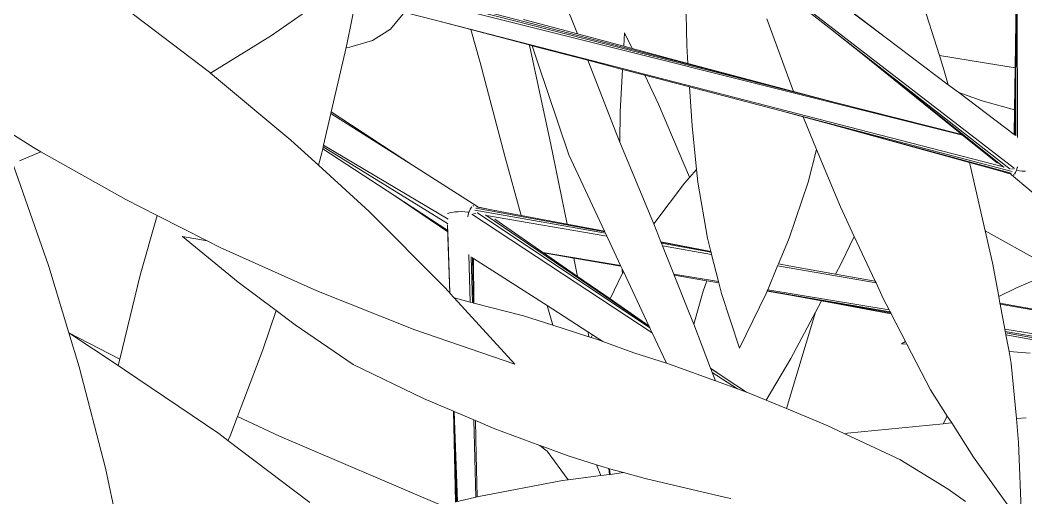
# Model space of a CAD drawing. Header units: millimetres. Extents: x 8 to 218431, y 13 to 56484.
# Drawn here: x 41507.2 to 41653.6, y 12038.5 to 12108.1 of the extents above; entities that cross this region are included whole.
import ezdxf

# ---------------------------------------------------------------- set-up
doc = ezdxf.new("R2010")
doc.units = ezdxf.units.MM
doc.header["$MEASUREMENT"] = 0
doc.layers.add('Edges', color=7, linetype='Continuous', lineweight=18)

# ---------------------------------------------------------------- blocks, each defined once
blk = doc.blocks.new('BAMBOOPLAN')
at = {"layer": 'Edges'}
for p, q in [((1.6202, 5.0325), (1.911, 4.1952)), ((1.5863, 4.3017), (0.6709, 4.599)), ((1.8034, 4.4983), (1.9065, 4.1975)), ((0.8971, 4.4794), (1.9263, 4.1321)), ((1.5941, 4.4481), (1.7022, 4.3036)), ((1.8293, 4.4209), (1.8178, 4.4552)), ((1.9038, 4.1985), (1.8293, 4.4209)), ((1.859, 4.3309), (1.8293, 4.4209)), ((1.2753, 4.3493), (1.4655, 4.2838)), ((1.5863, 4.3017), (1.4829, 4.336)), ((1.7022, 4.3036), (1.859, 4.3309)), ((1.8865, 4.2475), (1.859, 4.3309)), ((1.1983, 4.1516), (1.141, 4.3089)), ((1.7388, 4.2521), (1.5863, 4.3017)), ((1.7022, 4.3036), (1.7191, 4.2809)), ((1.5497, 4.254), (1.4655, 4.2838)), ((1.4655, 4.2838), (1.9182, 4.128)), ((1.7191, 4.2809), (1.7388, 4.2521)), ((1.3378, 4.2586), (1.4397, 4.1337)), ((1.7993, 4.1635), (1.5497, 4.254)), ((1.9046, 4.128), (1.5497, 4.254)), ((1.765, 4.2436), (1.7388, 4.2521)), ((1.8165, 4.2433), (1.8865, 4.2475)), ((1.9025, 4.1989), (1.8865, 4.2475)), ((0.9757, 4.1008), (0.8581, 4.2362)), ((1.765, 4.2436), (1.8165, 4.2433)), ((1.9025, 4.1989), (1.765, 4.2436)), ((1.9038, 4.1985), (1.9025, 4.1989)), ((1.9046, 4.1983), (1.9038, 4.1985)), ((1.911, 4.1952), (1.911, 4.1951)), ((1.8012, 4.1629), (0.3262, 4.034)), ((1.7996, 4.1632), (1.529, 4.1407)), ((1.7993, 4.1635), (1.7996, 4.1632)), ((1.8002, 4.1632), (1.7993, 4.1635)), ((1.8002, 4.1632), (1.7996, 4.1632)), ((1.8012, 4.1629), (1.8002, 4.1632)), ((1.8891, 4.131), (1.8012, 4.1629)), ((1.2127, 4.1175), (1.1983, 4.1516)), ((1.418, 4.132), (0.3233, 4.0466)), ((1.529, 4.1407), (0.3249, 4.0407)), ((0.692, 4.0312), (1.9034, 4.1283)), ((1.0676, 4.1347), (1.0928, 4.109)), ((1.0676, 4.1347), (1.0752, 4.1078)), ((1.2127, 4.1175), (1.418, 4.132)), ((1.4397, 4.1337), (1.418, 4.132)), ((1.4255, 4.0869), (1.9237, 4.1248)), ((1.529, 4.1407), (1.4397, 4.1337)), ((1.9229, 4.1211), (1.5316, 4.0942)), ((1.9034, 4.1283), (1.9035, 4.1283)), ((1.9053, 4.1277), (1.9046, 4.128)), ((1.9182, 4.128), (1.9186, 4.1279)), ((1.9204, 4.1296), (1.9205, 4.1296)), ((1.9205, 4.1296), (1.924, 4.1299)), ((1.9263, 4.1321), (1.9264, 4.1321)), ((1.9301, 4.1214), (1.9302, 4.1216)), ((1.9302, 4.1216), (1.9309, 4.1253)), ((1.9309, 4.1253), (1.9313, 4.1304)), ((1.9312, 4.1366), (1.9311, 4.1379)), ((1.9312, 4.1355), (1.9312, 4.1366)), ((1.9312, 4.1353), (1.9312, 4.1355)), ((1.9313, 4.1304), (1.9312, 4.1353)), ((1.9332, 4.1304), (1.9334, 4.1304)), ((1.9334, 4.1304), (1.938, 4.1312)), ((1.938, 4.1312), (1.9429, 4.1323)), ((1.9429, 4.1323), (1.9479, 4.1337)), ((1.9479, 4.1337), (1.9499, 4.1344)), ((0.86, 4.0926), (0.9757, 4.1008)), ((0.9757, 4.1008), (1.0752, 4.1078)), ((1.0752, 4.1078), (1.0928, 4.109)), ((1.0928, 4.109), (1.2127, 4.1175)), ((1.8335, 4.1135), (1.5316, 4.0942)), ((1.8988, 4.1176), (1.8335, 4.1135)), ((1.8335, 4.1135), (1.8367, 4.1088)), ((1.8367, 4.1088), (1.9108, 3.9897)), ((1.9218, 4.1191), (1.8988, 4.1176)), ((1.9204, 4.1189), (1.8988, 4.1176)), ((1.9204, 4.1189), (1.9227, 4.1191)), ((1.9226, 4.1191), (1.9227, 4.1191)), ((1.9227, 4.1191), (1.9247, 4.1176)), ((1.9227, 4.1191), (1.9236, 4.1191)), ((1.9247, 4.1176), (2.2527, 3.9919)), ((1.9282, 4.1195), (1.9284, 4.1195)), ((1.9297, 4.1179), (1.9295, 4.118)), ((1.9295, 4.1179), (1.9298, 4.1178)), ((1.2319, 4.0722), (1.4255, 4.0869)), ((1.4754, 4.0904), (1.4255, 4.0869)), ((1.5316, 4.0942), (1.4754, 4.0904)), ((1.4754, 4.0904), (1.5242, 4.0355)), ((1.0142, 4.0557), (1.0884, 4.0613)), ((1.0884, 4.0613), (1.1362, 4.065)), ((1.0884, 4.0613), (1.1125, 3.9765)), ((1.1362, 4.065), (1.2319, 4.0722)), ((1.1362, 4.065), (1.1829, 4.0174)), ((1.2635, 3.9974), (1.2319, 4.0722)), ((0.7628, 4.0366), (0.8881, 4.0461)), ((0.8881, 4.0461), (0.8947, 4.0466)), ((0.8881, 4.0461), (0.8907, 4.0428)), ((0.8907, 4.0428), (0.9967, 3.8682)), ((0.8947, 4.0466), (1.0142, 4.0557)), ((0.9161, 4.0182), (0.8947, 4.0466)), ((1.1204, 3.9302), (1.0142, 4.0557)), ((0.5292, 3.9266), (0.5165, 4.0172)), ((0.6052, 3.9829), (0.6194, 4.0214)), ((0.6193, 4.0254), (0.692, 4.0312)), ((0.692, 4.0312), (0.7628, 4.0366)), ((0.7628, 4.0366), (0.8036, 3.9785)), ((1.0411, 3.8566), (0.9161, 4.0182)), ((1.1829, 4.0174), (1.2929, 3.8948)), ((1.5295, 3.9657), (1.5242, 4.0355)), ((1.5242, 4.0355), (1.6103, 3.9388)), ((0.3753, 3.8898), (0.4645, 4.013)), ((1.3018, 3.9145), (1.2635, 3.9974)), ((0.5771, 3.9482), (0.6052, 3.9829)), ((0.8036, 3.9785), (0.9158, 3.8109)), ((1.1125, 3.9765), (1.1326, 3.9165)), ((1.9108, 3.9897), (2.0427, 3.9665)), ((1.9108, 3.9897), (1.9467, 3.9321)), ((1.5303, 3.8427), (1.5295, 3.9657)), ((2.0099, 3.8982), (2.0792, 3.961)), ((0.537, 3.9197), (0.5771, 3.9482)), ((1.6103, 3.9388), (1.6574, 3.8902)), ((0.5302, 3.9169), (0.5292, 3.9266)), ((0.5302, 3.9169), (0.537, 3.9197)), ((0.5446, 3.7799), (0.5302, 3.9169)), ((1.1326, 3.9165), (1.1204, 3.9302)), ((1.2537, 3.7796), (1.1326, 3.9165)), ((1.3018, 3.9145), (1.2935, 3.8941)), ((1.313, 3.8903), (1.3018, 3.9145)), ((1.9467, 3.9321), (1.9819, 3.8702)), ((2.4189, 3.9255), (1.9891, 3.8575)), ((2.4205, 3.9253), (1.9902, 3.8555)), ((1.2935, 3.8941), (1.2876, 3.8796)), ((1.2929, 3.8948), (1.2935, 3.8941)), ((1.9819, 3.8702), (2.0099, 3.8982)), ((2.0161, 3.81), (2.5062, 3.8931)), ((0.2806, 3.7745), (0.3753, 3.8898)), ((1.2876, 3.8796), (1.2545, 3.7787)), ((1.3702, 3.7869), (1.313, 3.8903)), ((1.6574, 3.8902), (1.6501, 3.8278)), ((1.6574, 3.8902), (1.7289, 3.8164)), ((1.9819, 3.8702), (1.9891, 3.8575)), ((2.0186, 3.8056), (2.5186, 3.8882)), ((2.0202, 3.8028), (2.5287, 3.8843)), ((0.9967, 3.8682), (1.0845, 3.7195)), ((1.1627, 3.7309), (1.0411, 3.8566)), ((1.9891, 3.8575), (1.9902, 3.8555)), ((1.9902, 3.8555), (2.0161, 3.81)), ((0.2784, 3.7754), (0.0688, 3.8443)), ((1.5269, 3.7846), (1.5303, 3.8427)), ((2.2592, 3.8359), (2.022, 3.7997)), ((0.9158, 3.8109), (0.9883, 3.7055)), ((1.7317, 3.8136), (1.5266, 3.7803)), ((1.6501, 3.8278), (1.6463, 3.8033)), ((1.7289, 3.8164), (1.6463, 3.8033)), ((1.7289, 3.8164), (1.7317, 3.8136)), ((1.7317, 3.8136), (1.7564, 3.788)), ((2.0161, 3.81), (2.0186, 3.8056)), ((1.3855, 3.7634), (1.3702, 3.7869)), ((1.5269, 3.7846), (1.5489, 3.7879)), ((1.5489, 3.7879), (1.5269, 3.7844)), ((1.6463, 3.8033), (1.5489, 3.7879)), ((1.7564, 3.788), (1.7761, 3.7693)), ((2.0186, 3.8056), (2.0202, 3.8028)), ((2.0202, 3.8028), (2.022, 3.7997)), ((2.022, 3.7997), (2.0397, 3.7686)), ((0.2806, 3.7745), (0.2784, 3.7754)), ((0.4845, 3.6971), (0.2806, 3.7745)), ((0.7405, 3.7301), (0.5446, 3.7799)), ((0.5449, 3.7768), (0.5446, 3.7799)), ((0.7405, 3.7301), (0.5449, 3.7768)), ((0.5519, 3.7097), (0.5449, 3.7768)), ((1.2545, 3.7787), (1.2537, 3.7796)), ((1.2809, 3.7482), (1.2545, 3.7787)), ((1.5233, 3.7238), (1.7794, 3.7661)), ((1.5235, 3.7264), (1.5266, 3.7803)), ((1.5235, 3.7264), (1.7761, 3.7693)), ((1.5266, 3.7803), (1.5269, 3.7844)), ((1.5269, 3.7844), (1.5269, 3.7846)), ((1.7761, 3.7693), (1.7794, 3.7661)), ((1.7794, 3.7661), (1.7811, 3.7645)), ((2.0397, 3.7686), (2.0823, 3.7799)), ((2.0397, 3.7686), (2.0521, 3.7468)), ((1.2809, 3.7482), (1.3855, 3.7634)), ((1.2814, 3.7476), (1.2809, 3.7482)), ((1.2814, 3.7476), (1.3856, 3.7633)), ((1.2829, 3.7459), (1.2814, 3.7476)), ((1.3863, 3.7622), (1.2829, 3.7459)), ((1.2868, 3.7414), (1.2829, 3.7459)), ((1.3891, 3.758), (1.2868, 3.7414)), ((1.3856, 3.7633), (1.3855, 3.7634)), ((1.3863, 3.7622), (1.3856, 3.7633)), ((1.3891, 3.758), (1.3863, 3.7622)), ((1.421, 3.709), (1.3891, 3.758)), ((1.5601, 3.7291), (1.7811, 3.7645)), ((1.7825, 3.7631), (1.6366, 3.7408)), ((1.7811, 3.7645), (1.7825, 3.7631)), ((1.7825, 3.7631), (1.8297, 3.7181)), ((2.0521, 3.7468), (2.0997, 3.6417)), ((0.8944, 3.6933), (0.7405, 3.7301)), ((1.1661, 3.7274), (0.8933, 3.6843)), ((0.8942, 3.6892), (1.1638, 3.7299)), ((1.0845, 3.7195), (1.1627, 3.7309)), ((1.1638, 3.7299), (1.1627, 3.7309)), ((1.1661, 3.7274), (1.1638, 3.7299)), ((1.1708, 3.7225), (1.1661, 3.7274)), ((1.3283, 3.6933), (1.2868, 3.7414)), ((1.5233, 3.7232), (1.5601, 3.7291)), ((1.5233, 3.7238), (1.5235, 3.7264)), ((1.5233, 3.7232), (1.5233, 3.7238)), ((1.6366, 3.7408), (1.5601, 3.7291)), ((1.6366, 3.7408), (1.6326, 3.715)), ((0.5519, 3.7097), (0.8474, 3.6484)), ((0.5523, 3.7058), (0.5519, 3.7097)), ((0.5523, 3.7058), (0.8487, 3.6391)), ((0.5528, 3.7016), (0.5523, 3.7058)), ((1.1708, 3.7225), (0.9202, 3.6819)), ((0.9259, 3.6964), (0.9883, 3.7055)), ((0.9883, 3.7055), (1.0845, 3.7195)), ((1.1807, 3.7124), (1.1708, 3.7225)), ((1.2175, 3.6745), (1.1807, 3.7124)), ((1.3283, 3.6933), (1.421, 3.709)), ((1.3296, 3.6918), (1.3972, 3.7029)), ((1.3972, 3.7029), (1.414, 3.7057)), ((1.3972, 3.7029), (1.3978, 3.6797)), ((1.414, 3.7057), (1.4223, 3.7071)), ((1.414, 3.7057), (1.4223, 3.707)), ((1.4223, 3.7071), (1.421, 3.709)), ((1.4223, 3.707), (1.4223, 3.7071)), ((1.4351, 3.6875), (1.4223, 3.707)), ((1.5074, 3.5921), (1.523, 3.7181)), ((1.523, 3.7181), (1.5233, 3.7232)), ((1.6326, 3.715), (1.6158, 3.6068)), ((1.6326, 3.715), (1.6326, 3.7148)), ((1.6326, 3.7148), (1.6407, 3.5055)), ((1.8227, 3.7111), (1.8297, 3.7181)), ((1.8227, 3.7111), (1.834, 3.7141)), ((1.8297, 3.7181), (1.834, 3.7141)), ((1.834, 3.7141), (1.9114, 3.6403)), ((0.5555, 3.6664), (0.4845, 3.6971)), ((0.7263, 3.6579), (0.5528, 3.7016)), ((0.5536, 3.6934), (0.5528, 3.7016)), ((0.5555, 3.6664), (0.5536, 3.6934)), ((0.8837, 3.6822), (0.8835, 3.682)), ((0.8837, 3.6822), (0.8835, 3.676)), ((0.8838, 3.6828), (0.8837, 3.6822)), ((0.8847, 3.6877), (0.8838, 3.6828)), ((0.8851, 3.6885), (0.8847, 3.6877)), ((0.8871, 3.6928), (0.8868, 3.6929)), ((0.8869, 3.6926), (0.8872, 3.6926)), ((0.888, 3.6909), (0.8878, 3.6909)), ((0.8882, 3.691), (0.888, 3.6909)), ((0.8963, 3.6922), (0.8944, 3.6933)), ((0.8949, 3.692), (0.8948, 3.692)), ((0.8963, 3.6922), (0.895, 3.692)), ((0.8957, 3.692), (0.9259, 3.6964)), ((0.8976, 3.6924), (0.8963, 3.6922)), ((0.8964, 3.6922), (0.8963, 3.6922)), ((0.8976, 3.6924), (0.9259, 3.6964)), ((0.9176, 3.6824), (0.9186, 3.6821)), ((0.9186, 3.6821), (1.3151, 3.5741)), ((0.92, 3.6818), (0.9202, 3.6819)), ((1.3296, 3.6918), (1.3283, 3.6933)), ((1.3849, 3.6278), (1.3296, 3.6918)), ((1.5074, 3.5921), (1.4351, 3.6875)), ((0.6865, 3.6097), (0.5555, 3.6664)), ((0.8458, 3.6616), (0.843, 3.6593)), ((0.85, 3.6643), (0.8458, 3.6616)), ((0.8554, 3.6671), (0.85, 3.6643)), ((0.8616, 3.6698), (0.8554, 3.6671)), ((0.8682, 3.6723), (0.8616, 3.6698)), ((0.8747, 3.6743), (0.8682, 3.6723)), ((0.8807, 3.6757), (0.8747, 3.6743)), ((0.8834, 3.6762), (0.8807, 3.6757)), ((0.8835, 3.676), (0.8838, 3.6678)), ((0.8838, 3.6678), (0.884, 3.6662)), ((0.8901, 3.6742), (0.89, 3.6743)), ((1.3258, 3.5632), (0.8901, 3.6742)), ((0.8977, 3.6782), (0.893, 3.6775)), ((0.8977, 3.6782), (0.8978, 3.6782)), ((0.9006, 3.6805), (0.9002, 3.6806)), ((1.3177, 3.5714), (0.9006, 3.6805)), ((0.939, 3.6798), (1.0559, 3.6471)), ((1.0559, 3.6471), (1.2175, 3.6745)), ((1.1207, 3.6573), (1.2186, 3.6734)), ((1.2186, 3.6734), (1.2175, 3.6745)), ((1.2232, 3.6686), (1.2186, 3.6734)), ((1.2232, 3.6686), (1.2242, 3.6662)), ((1.2273, 3.6645), (1.2232, 3.6686)), ((1.2242, 3.6662), (1.2267, 3.6603)), ((1.2273, 3.6645), (1.2267, 3.6603)), ((1.3144, 3.5749), (1.2273, 3.6645)), ((1.3978, 3.6797), (1.4013, 3.6083)), ((0.8548, 3.6234), (0.7263, 3.6579)), ((0.8539, 3.6258), (0.7263, 3.6579)), ((0.843, 3.6593), (0.8426, 3.6586)), ((1.0559, 3.6471), (1.0572, 3.6468)), ((1.0572, 3.6468), (1.1207, 3.6573)), ((1.0572, 3.6468), (1.1401, 3.6236)), ((1.1207, 3.6573), (1.1401, 3.6236)), ((1.2267, 3.6603), (1.2195, 3.6014)), ((1.9114, 3.6403), (1.9621, 3.6)), ((2.0997, 3.6417), (2.1184, 3.6503)), ((2.0997, 3.6417), (2.1204, 3.5961)), ((0.8487, 3.6391), (0.8499, 3.6389)), ((0.8496, 3.6369), (0.852, 3.6307)), ((0.852, 3.6307), (0.852, 3.6307)), ((0.852, 3.6307), (0.901, 3.504)), ((0.852, 3.6307), (0.8539, 3.6258)), ((0.8539, 3.6258), (0.8548, 3.6234)), ((0.8548, 3.6234), (0.9002, 3.5045)), ((1.1401, 3.6236), (1.2195, 3.6014)), ((1.4013, 3.6083), (1.3849, 3.6278)), ((0.8839, 3.5133), (0.6865, 3.6097)), ((1.2195, 3.6014), (1.3144, 3.5749)), ((1.4644, 3.5335), (1.4013, 3.6083)), ((1.6158, 3.6068), (1.5955, 3.5082)), ((1.9621, 3.6), (1.9593, 3.5822)), ((1.9621, 3.6), (1.9755, 3.5894)), ((0.9121, 3.5925), (0.912, 3.5927)), ((0.947, 3.5004), (0.9121, 3.5925)), ((0.9514, 3.5007), (0.9181, 3.59)), ((0.9205, 3.5892), (0.9216, 3.5889)), ((0.9216, 3.5889), (0.9538, 3.5009)), ((0.9216, 3.5889), (0.9233, 3.5885)), ((0.9233, 3.5885), (0.9548, 3.501)), ((0.9233, 3.5885), (1.1002, 3.5456)), ((1.7777, 3.4983), (1.9593, 3.5822)), ((1.9593, 3.5822), (1.9692, 3.5868)), ((1.9692, 3.5868), (1.9755, 3.5894)), ((1.9755, 3.5894), (2.0419, 3.5367)), ((2.1204, 3.5961), (2.1769, 3.4504)), ((1.3151, 3.5741), (1.3144, 3.5749)), ((1.3177, 3.5714), (1.3151, 3.5741)), ((1.3202, 3.5688), (1.3177, 3.5714)), ((1.3258, 3.5632), (1.3202, 3.5688)), ((1.3745, 3.5133), (1.3258, 3.5632)), ((1.1002, 3.5456), (1.1247, 3.5109)), ((1.1002, 3.5456), (1.1985, 3.5217)), ((2.0419, 3.5367), (2.1643, 3.45)), ((-0.0169, 3.508), (-0.1102, 3.5296)), ((1.1985, 3.5217), (1.2014, 3.5168)), ((1.1985, 3.5217), (1.2094, 3.5191)), ((1.2014, 3.5168), (1.2036, 3.5128)), ((1.2094, 3.5191), (1.2087, 3.5129)), ((1.2094, 3.5191), (1.2345, 3.513)), ((1.4644, 3.5335), (1.5018, 3.5233)), ((1.4648, 3.533), (1.4644, 3.5335)), ((1.5018, 3.5233), (1.4648, 3.533)), ((1.4704, 3.5263), (1.4648, 3.533)), ((1.5311, 3.5108), (1.4704, 3.5263)), ((1.4826, 3.5118), (1.4704, 3.5263)), ((1.5509, 3.5104), (1.5018, 3.5233)), ((-0.0349, 3.4723), (0.0008, 3.5047)), ((0.0008, 3.5047), (-0.0169, 3.508)), ((0.2, 3.4681), (0.0008, 3.5047)), ((0.9002, 3.5045), (0.8839, 3.5133)), ((0.901, 3.504), (0.9002, 3.5045)), ((0.9126, 3.4977), (0.901, 3.504)), ((0.9126, 3.4977), (0.947, 3.5004)), ((1.0764, 3.4083), (0.9126, 3.4977)), ((0.947, 3.5004), (0.9514, 3.5007)), ((0.9514, 3.5007), (0.9538, 3.5009)), ((0.9538, 3.5009), (0.9548, 3.501)), ((0.9548, 3.501), (1.0606, 3.5093)), ((1.0606, 3.5093), (1.1247, 3.5109)), ((1.1247, 3.5109), (1.2036, 3.5128)), ((1.2036, 3.5128), (1.2087, 3.5129)), ((1.2087, 3.5129), (1.2221, 3.5133)), ((1.2221, 3.5133), (1.2345, 3.513)), ((1.2345, 3.513), (1.3031, 3.5118)), ((1.3031, 3.5118), (1.3745, 3.5133)), ((1.3745, 3.5133), (1.389, 3.5136)), ((1.389, 3.5136), (1.4826, 3.5118)), ((1.4826, 3.5118), (1.5311, 3.5108)), ((1.5311, 3.5108), (1.5509, 3.5104)), ((1.5509, 3.5104), (1.5609, 3.5102)), ((1.5609, 3.5102), (1.5955, 3.5082)), ((1.5955, 3.5082), (1.6407, 3.5055)), ((1.6407, 3.5055), (1.7326, 3.4999)), ((1.7326, 3.4999), (1.7728, 3.4957)), ((1.7728, 3.4957), (1.7777, 3.4983)), ((1.7728, 3.4957), (1.898, 3.4825)), ((1.898, 3.4825), (2.0133, 3.4567)), ((0.0941, 3.2843), (-0.0435, 3.4591)), ((0.2729, 3.4581), (0.2, 3.4681)), ((0.2798, 3.3296), (0.2729, 3.4581)), ((0.388, 3.4423), (0.2729, 3.4581)), ((2.0133, 3.4567), (2.0558, 3.4444)), ((0.3365, 3.4339), (0.388, 3.4423)), ((0.3365, 3.4339), (0.4767, 3.3822)), ((0.4184, 3.4381), (0.388, 3.4423)), ((0.6376, 3.4181), (0.4184, 3.4381)), ((0.8571, 3.4082), (0.6376, 3.4181)), ((1.0764, 3.4083), (0.8571, 3.4082)), ((0.4767, 3.3822), (0.5708, 3.3519)), ((0.5718, 3.2656), (0.5708, 3.3519)), ((0.5708, 3.3519), (0.6178, 3.3369)), ((0.2967, 3.1506), (0.2798, 3.3296)), ((0.6178, 3.3369), (0.7592, 3.298)), ((0.1786, 3.1678), (0.0941, 3.2843)), ((0.7592, 3.298), (0.9202, 3.2793)), ((1.4105, 3.2719), (1.5818, 3.2894)), ((1.5818, 3.2894), (1.5923, 3.2909)), ((0.567, 3.1175), (0.5718, 3.2656)), ((0.9202, 3.2793), (0.9878, 3.2744)), ((0.9878, 3.2744), (1.0209, 3.1864)), ((0.9878, 3.2744), (0.9879, 3.2744)), ((0.9879, 3.2744), (1.0553, 3.0979)), ((0.9879, 3.2744), (0.9897, 3.2743)), ((0.9897, 3.2743), (1.0574, 3.0993)), ((0.9897, 3.2743), (1.0337, 3.2711)), ((1.0905, 3.1208), (1.0337, 3.2711)), ((1.0337, 3.2711), (1.0373, 3.2709)), ((1.0625, 3.2034), (1.0373, 3.2709)), ((1.0373, 3.2709), (1.0378, 3.2708)), ((1.0378, 3.2708), (1.0625, 3.2034)), ((1.0378, 3.2708), (1.0814, 3.2677)), ((1.0814, 3.2677), (1.1811, 3.2659)), ((1.1811, 3.2659), (1.1895, 3.2627)), ((1.1811, 3.2659), (1.1897, 3.2657)), ((1.1897, 3.2657), (1.1895, 3.2627)), ((1.1897, 3.2657), (1.2435, 3.2647)), ((1.2435, 3.2647), (1.3055, 3.2662)), ((1.3055, 3.2662), (1.3223, 3.2666)), ((1.3055, 3.2662), (1.3213, 3.2478)), ((1.3223, 3.2666), (1.3326, 3.2672)), ((1.3326, 3.2672), (1.3339, 3.2673)), ((1.3326, 3.2672), (1.3378, 3.256)), ((1.3339, 3.2673), (1.3641, 3.2691)), ((1.3339, 3.2673), (1.3387, 3.2565)), ((1.3387, 3.2565), (1.3641, 3.2691)), ((1.3641, 3.2691), (1.4105, 3.2719)), ((1.1895, 3.2627), (1.1991, 3.2592)), ((1.1991, 3.2592), (1.2601, 3.2172)), ((1.2601, 3.2172), (1.3213, 3.2478)), ((1.3213, 3.2478), (1.3378, 3.256)), ((1.3378, 3.256), (1.3387, 3.2565)), ((1.0928, 3.1222), (1.0625, 3.2034)), ((1.0957, 3.1241), (1.2492, 3.2117)), ((1.2492, 3.2117), (1.2601, 3.2172)), ((1.0538, 3.097), (1.0209, 3.1864)), ((1.0209, 3.1864), (1.0544, 3.0974)), ((0.1786, 3.1678), (0.2967, 3.1506)), ((0.1788, 3.1675), (0.1786, 3.1678)), ((0.1788, 3.1675), (0.298, 3.1368)), ((0.2221, 3.1078), (0.1788, 3.1675)), ((0.298, 3.1368), (0.2967, 3.1506)), ((0.298, 3.1368), (0.3133, 3.1328)), ((0.3133, 3.1328), (0.5416, 3.071)), ((0.5656, 3.0721), (0.567, 3.1175)), ((0.567, 3.1175), (0.6628, 3.1072)), ((1.0574, 3.0993), (1.0905, 3.1208)), ((1.0905, 3.1208), (1.0928, 3.1222)), ((1.0928, 3.1222), (1.0957, 3.1241)), ((0.3424, 2.926), (0.2221, 3.1078)), ((0.6628, 3.1072), (1.0293, 3.0811)), ((0.5416, 3.071), (0.5641, 3.0637)), ((0.5641, 3.0637), (0.5656, 3.0721)), ((0.5641, 3.0637), (0.7673, 2.9976)), ((0.4547, 2.7393), (0.3424, 2.926))]:
    blk.add_line(p, q, dxfattribs=at)

msp = doc.modelspace()

# ---------------------------------------------------------------- block references
at = {"xscale": 69.97983938875464, "yscale": 69.97983938875464, "zscale": 69.97983938875464, "rotation": 340.9588725647666}
msp.add_blockref('BAMBOOPLAN', (41430.14, 11857.07), dxfattribs=at)

doc.saveas('drawing.dxf')
